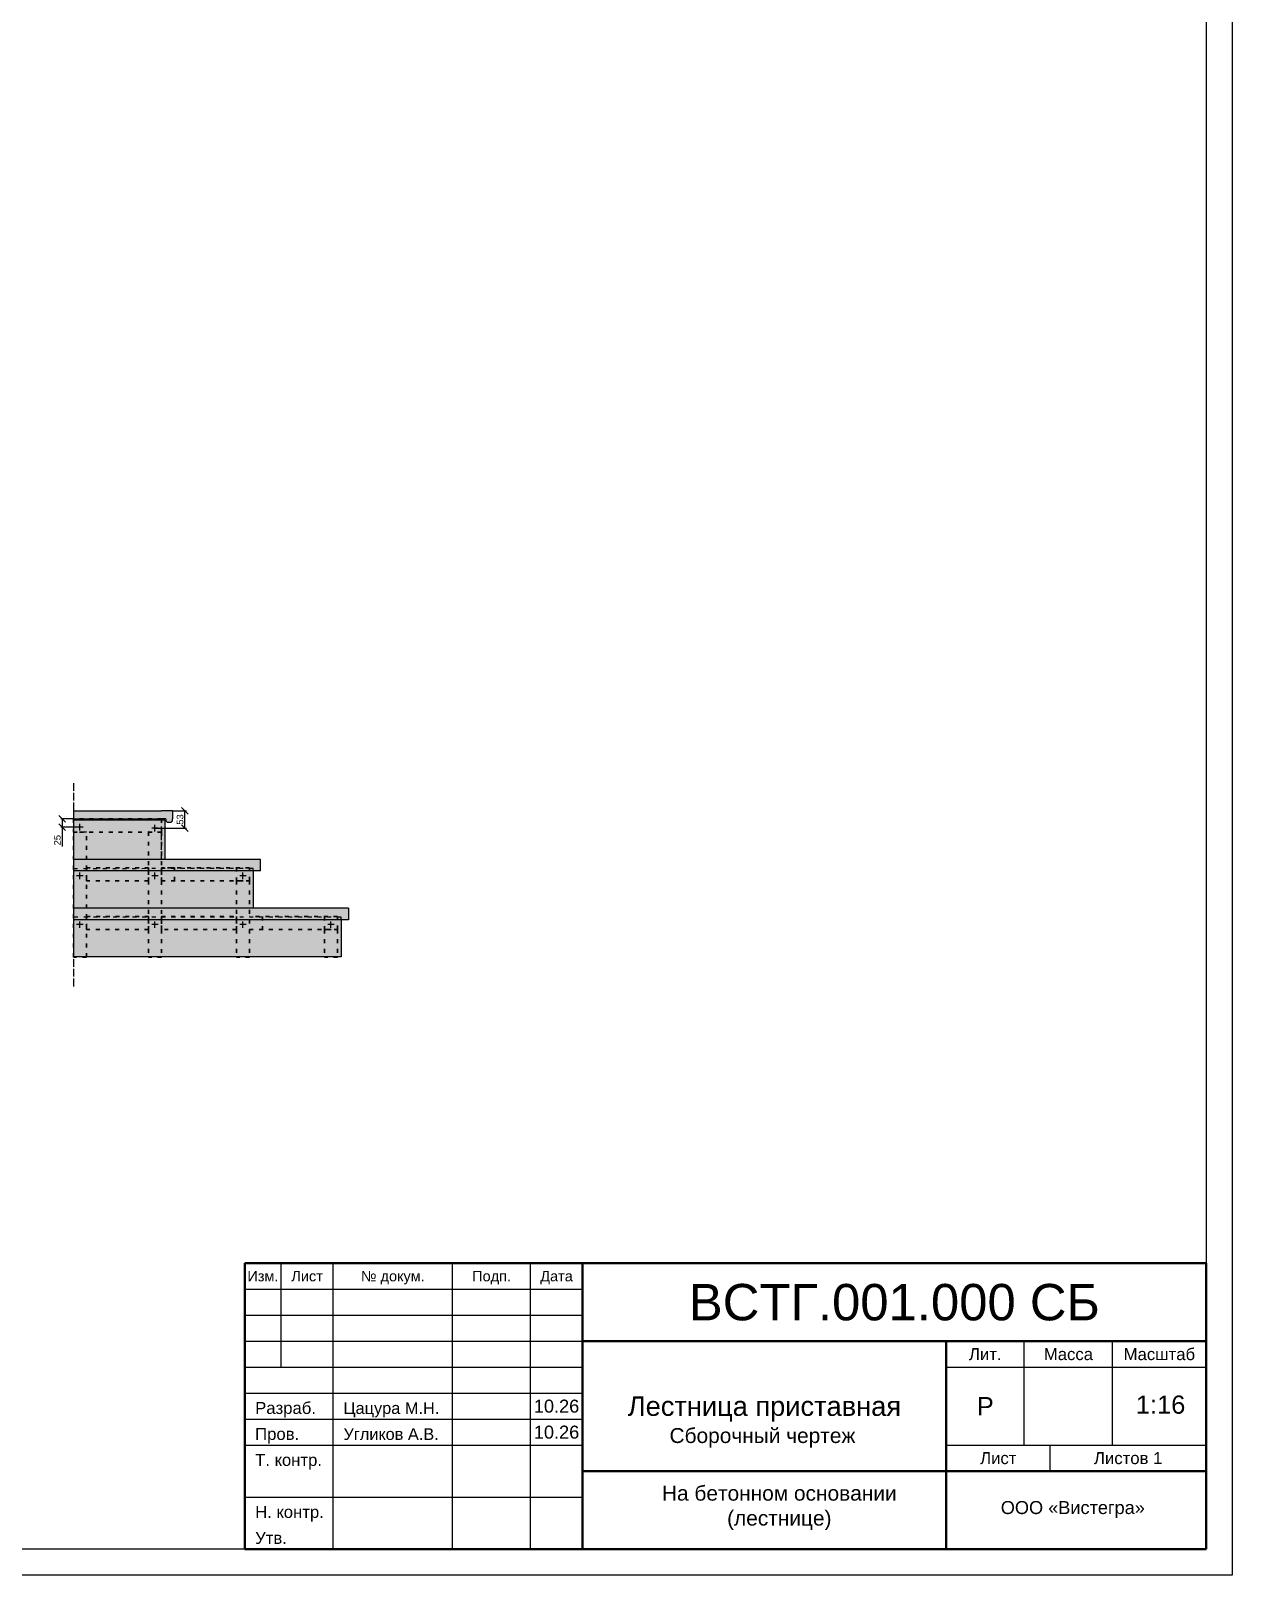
# Model space of a CAD drawing. Header units: millimetres. Extents: x 0 to 13456, y 0 to 9504.
# Drawn here: x 9758 to 13456, y 0 to 4752 of the extents above; entities that cross this region are included whole.
import ezdxf
from ezdxf.enums import TextEntityAlignment as Align

# ---------------------------------------------------------------- set-up
doc = ezdxf.new("R2010")
doc.units = ezdxf.units.MM
doc.linetypes.add('ACAD_ISO03W100', pattern=[30, 12, -18])
doc.linetypes.add('ACAD_ISO04W100', pattern=[30, 24, -3, 0, -3])
for name, color, linetype in [('Доска МПК 11х145х3000', 32, 'Continuous'), ('Доска невидимый', 32, 'ACAD_ISO03W100'), ('Заливка ступени', 52, 'Continuous'), ('Оси', 120, 'ACAD_ISO04W100'), ('Рамка', 7, 'Continuous')]:
    doc.layers.add(name, color=color, linetype=linetype)
for name, color, linetype, lineweight in [('Профиль 40x40', 220, 'Continuous', 35), ('Размеры', 150, 'Continuous', 0), ('Стойки 40x40', 7, 'Continuous', 35), ('Ступень СМ305', 52, 'Continuous', 30), ('Точки крепления', 12, 'Continuous', 25)]:
    doc.layers.add(name, color=color, linetype=linetype, lineweight=lineweight)
doc.styles.get("Standard").update_dxf_attribs({"font": 'arial.ttf'})
doc.dimstyles.new('Копия Аннотативный', dxfattribs={"dimscale": 0, "dimtxt": 20.5, "dimasz": 20.5, "dimexe": 4.25, "dimexo": 0.625, "dimgap": 4.625, "dimtad": 1, "dimtxsty": 'Standard', "dimblk": 'OBLIQUE', "dimcen": 20.5, "dimclrd": 256, "dimclrt": 256, "dimadec": 0, "dimazin": 0, "dimtfac": 1, "dimtmove": 0, "dimatfit": 3, "dimfxl": 1, "dimtfillclr": 4, "dimarcsym": 0})

# ---------------------------------------------------------------- blocks, each defined once
blk = doc.blocks.new('Носик')
at = {"layer": 'Ступень СМ305'}
for p, q in [((141436.5, 185428.8), (141402.5, 185428.8)), ((141436.5, 185428.8), (141436.5, 185403.8)), ((141416.5, 185403.8), (141402.5, 185403.8)), ((141416.5, 185403.8), (141402.5, 185403.8)), ((141416.5, 185403.8), (141416.5, 185397.8)), ((141416.5, 185397.8), (141420.5, 185393.8)), ((141420.5, 185393.8), (141432.5, 185393.8)), ((141432.5, 185393.8), (141436.5, 185397.8)), ((141436.5, 185397.8), (141436.5, 185403.8))]:
    blk.add_line(p, q, dxfattribs=at)
blk = doc.blocks.new('Точка самореза сверху')
at = {"layer": 'Точки крепления'}
for p, q in [((104446.1, 177081.4), (104426.1, 177081.4)), ((104436.1, 177071.4), (104436.1, 177091.4))]:
    blk.add_line(p, q, dxfattribs=at)
blk = doc.blocks.new('_Oblique')
at = {"color": 0, "linetype": 'ByBlock', "lineweight": -2}
blk.add_line((-0.5, -0.5), (0.5, 0.5), dxfattribs=at)
blk = doc.blocks.new('*D273')
at = {"layer": 'Defpoints', "color": 0, "transparency": 16777216}
for p in [(10193.4, 2351.8), (10232, 2351.8), (10139.4, 2298.8)]:
    blk.add_point(p, dxfattribs=at)
at = {"layer": 'Размеры', "color": 0, "lineweight": -2, "transparency": 16777216}
for p, q in [((10194.1, 2351.8), (10236.3, 2351.8)), ((10140.1, 2298.8), (10236.3, 2298.8))]:
    blk.add_line(p, q, dxfattribs=at)
at = {"layer": 'Размеры', "lineweight": -2, "transparency": 16777216}
blk.add_line((10232, 2298.8), (10232, 2351.8), dxfattribs=at)
at = {"layer": 'Размеры', "lineweight": -2, "transparency": 16777216, "xscale": 20.5, "yscale": 20.5, "zscale": 20.5}
for p, rotation in [((10232, 2351.8), 90), ((10232, 2298.8), 270)]:
    blk.add_blockref('_Oblique', p, dxfattribs=dict(at, rotation=rotation))
at = {"layer": 'Размеры', "transparency": 16777216, "insert": (10216.9, 2325.3), "char_height": 20.5, "attachment_point": 5, "rotation": 90}
blk.add_mtext('53', dxfattribs=at)
blk = doc.blocks.new('*D274')
at = {"layer": 'Defpoints', "color": 0, "transparency": 16777216}
for p in [(9854.2, 2301.8), (9888.4, 2326.8), (9908.4, 2301.8)]:
    blk.add_point(p, dxfattribs=at)
at = {"layer": 'Размеры', "color": 0, "lineweight": -2, "transparency": 16777216}
for p, q in [((9887.8, 2326.8), (9849.9, 2326.8)), ((9907.8, 2301.8), (9849.9, 2301.8))]:
    blk.add_line(p, q, dxfattribs=at)
at = {"layer": 'Размеры', "lineweight": -2, "transparency": 16777216}
for p, q in [((9854.2, 2326.8), (9854.2, 2301.8)), ((9854.2, 2301.8), (9854.2, 2242.1))]:
    blk.add_line(p, q, dxfattribs=at)
at = {"layer": 'Размеры', "lineweight": -2, "transparency": 16777216, "xscale": 20.5, "yscale": 20.5, "zscale": 20.5}
for p, rotation in [((9854.2, 2326.8), 90), ((9854.2, 2301.8), 270)]:
    blk.add_blockref('_Oblique', p, dxfattribs=dict(at, rotation=rotation))
at = {"layer": 'Размеры', "transparency": 16777216, "insert": (9839.1, 2261.7), "char_height": 20.5, "attachment_point": 5, "rotation": 90}
blk.add_mtext('25', dxfattribs=at)

msp = doc.modelspace()

# ---------------------------------------------------------------- hatches: boundary and pattern name
at = {"layer": 'Заливка ступени', "true_color": 0xf8f6b0}
h = msp.add_hatch(color=51, dxfattribs=at)
h.dxf.hatch_style = 1
h.paths.add_polyline_path([(10193.436, 2351.763), (10159.436, 2351.763), (9888.436, 2351.765), (9888.436, 2326.765), (10159.436, 2326.765), (10173.436, 2326.765), (10173.436, 2320.763), (10177.436, 2316.763), (10189.436, 2316.763), (10193.436, 2320.763), (10193.436, 2326.763)])
h.paths.add_polyline_path([(10464.436, 2201.765), (9888.436, 2201.765), (9888.436, 2166.764), (10464.436, 2166.764)])
h.paths.add_polyline_path([(10735.436, 2052.448), (9888.436, 2052.448), (9888.436, 2016.764), (10735.436, 2016.764)])
at = {"layer": 'Заливка ступени', "true_color": 0xfff5e1}
h = msp.add_hatch(color=7, dxfattribs=at)
h.dxf.hatch_style = 1
h.paths.add_polyline_path([(10712.436, 2016.764), (9888.436, 2016.764), (9888.436, 1902.874), (10712.436, 1902.447)])
h.paths.add_polyline_path([(10441.436, 2166.764), (9888.436, 2166.764), (9888.436, 2052.448), (10441.436, 2052.448)])
h.paths.add_polyline_path([(10170.436, 2323.765), (9888.436, 2323.765), (9888.436, 2316.765), (9888.436, 2201.765), (10170.436, 2201.765)])

# ---------------------------------------------------------------- linework, layer by layer
at = {"layer": 'Доска МПК 11х145х3000'}
for p, q in [((9888.436, 2351.765), (9888.436, 1902.874)), ((9888.436, 2323.765), (10170.436, 2323.765)), ((10170.436, 2323.765), (10170.436, 2201.765)), ((10441.436, 2166.764), (10441.436, 2052.448)), ((10712.436, 2016.764), (10712.436, 1902.447)), ((10712.436, 1902.447), (9888.436, 1902.874))]:
    msp.add_line(p, q, dxfattribs=at)
at = {"layer": 'Доска невидимый'}
for p, q in [((10159.436, 2201.765), (10159.436, 2323.765)), ((10441.438, 2174.169), (9888.438, 2173.763)), ((10441.436, 2166.764), (10441.436, 2174.169)), ((10712.436, 2024.446), (9888.436, 2024.446)), ((10712.436, 2016.763), (10712.436, 2024.446))]:
    msp.add_line(p, q, dxfattribs=at)
at = {"layer": 'Оси'}
msp.add_line((9888.436, 2437.511), (9888.436, 1810.672), dxfattribs=at)
at = {"layer": 'Профиль 40x40', "linetype": 'ACAD_ISO03W100', "transparency": 33554508}
for p, q in [((10159.436, 2326.765), (9888.436, 2326.765)), ((9888.436, 2326.765), (9888.436, 2286.617)), ((10159.436, 2286.617), (9888.436, 2286.617)), ((10159.436, 2326.765), (10159.436, 2286.617)), ((10430.436, 2176.764), (10159.436, 2176.764)), ((10159.436, 2136.764), (10430.436, 2136.764)), ((10701.436, 2026.763), (10430.436, 2026.763)), ((10470.436, 2026.763), (10470.436, 1986.763)), ((10430.436, 1986.763), (10701.436, 1986.763))]:
    msp.add_line(p, q, dxfattribs=at)
for points in [[(9928.436, 2176.764), (10119.436, 2176.764), (10119.436, 2136.764), (9928.436, 2136.764)], [(10159.436, 2136.764), (10199.436, 2136.764), (10199.436, 2176.764), (10159.436, 2176.764)], [(10390.436, 2136.764), (10430.436, 2136.764), (10430.436, 2176.764), (10390.436, 2176.764)], [(9928.436, 2026.763), (10119.436, 2026.763), (10119.436, 1986.763), (9928.436, 1986.763)], [(10159.436, 2026.763), (10390.436, 2026.763), (10390.436, 1986.763), (10159.436, 1986.763)], [(10661.436, 1986.763), (10701.436, 1986.763), (10701.436, 2026.763), (10661.436, 2026.763)]]:
    msp.add_lwpolyline(points, close=True, dxfattribs=at)
at = {"layer": 'Рамка'}
for p, q in [((13456, 9504), (13456, 0)), ((13376, 9424), (13376, 80)), ((13376, 80), (320, 80)), ((13456, 0), (0, 0))]:
    msp.add_line(p, q, dxfattribs=at)
at = {"layer": 'Рамка', "lineweight": 50}
for p, q in [((10416, 960), (13376, 960)), ((10416, 80), (10416, 960)), ((11456, 80), (11456, 960)), ((13376, 80), (13376, 960)), ((11456, 720), (13376, 720)), ((12576, 80), (12576, 720)), ((11456, 320), (13376, 320)), ((10416, 80), (13376, 80))]:
    msp.add_line(p, q, dxfattribs=at)
at = {"layer": 'Рамка', "lineweight": 25}
for p, q in [((10528, 640), (10528, 960)), ((10688, 80), (10688, 960)), ((11056, 80), (11056, 960)), ((11296, 80), (11296, 960)), ((10416, 880), (11456, 880)), ((10416, 800), (11456, 800)), ((10416, 720), (11456, 720)), ((12816, 400), (12816, 720)), ((13088, 400), (13088, 720)), ((10416, 640), (11456, 640)), ((12576, 640), (13376, 640)), ((10416, 560), (11456, 560)), ((10416, 480), (11456, 480)), ((10416, 400), (11456, 400)), ((12576, 400), (13376, 400)), ((12896, 320), (12896, 400)), ((10416, 240), (11456, 240))]:
    msp.add_line(p, q, dxfattribs=at)
at = {"layer": 'Стойки 40x40', "linetype": 'ACAD_ISO03W100', "transparency": 33554559}
for p, q in [((9888.436, 2286.617), (9928.436, 2286.765)), ((9888.436, 1901.829), (9888.436, 2286.617)), ((9928.436, 1901.829), (9928.436, 2286.765)), ((10119.436, 2286.765), (10159.436, 2286.617)), ((10119.436, 2286.765), (10119.436, 1901.829)), ((10159.436, 2286.617), (10159.436, 1901.829)), ((10390.436, 2136.764), (10390.436, 1901.829)), ((10430.436, 2136.764), (10430.436, 1901.829)), ((10661.436, 1986.763), (10661.436, 1901.829)), ((10701.436, 1986.763), (10701.436, 1901.829)), ((9928.436, 1901.829), (9888.436, 1901.829)), ((10159.436, 1901.829), (10119.436, 1901.829)), ((10430.436, 1901.829), (10390.436, 1901.829)), ((10701.436, 1901.829), (10661.436, 1901.829))]:
    msp.add_line(p, q, dxfattribs=at)
at = {"layer": 'Ступень СМ305'}
for p, q in [((9888.436, 2351.765), (9888.436, 2316.765)), ((9888.436, 2351.765), (10159.436, 2351.763)), ((9888.436, 2326.765), (10159.436, 2326.765)), ((10464.436, 2201.765), (9888.436, 2201.765)), ((9888.436, 2201.765), (9888.436, 2166.764)), ((10464.436, 2166.764), (10464.436, 2201.765)), ((10464.436, 2166.764), (9888.436, 2166.764)), ((10735.436, 2052.448), (9888.436, 2052.448)), ((10735.436, 2052.448), (10735.436, 2016.764)), ((10735.436, 2016.764), (9888.436, 2016.764))]:
    msp.add_line(p, q, dxfattribs=at)

# ---------------------------------------------------------------- block references
msp.add_blockref('Носик', (-131243.044, -183076.999), dxfattribs=at)
at = {"layer": 'Точки крепления'}
for p in [(-94527.639, -174779.667), (-94296.639, -174782.667), (-94527.639, -174929.668), (-94296.639, -174929.668), (-94025.639, -174929.668), (-94527.639, -175079.669), (-94296.639, -175079.669), (-94025.639, -175079.669), (-93754.639, -175079.669)]:
    msp.add_blockref('Точка самореза сверху', p, dxfattribs=at)

# ---------------------------------------------------------------- texts
at = {"layer": 'Рамка'}
for s, height, p in [('Изм.', 32, (10472, 920)), ('Лист', 32, (10608, 920)), ('№ докум.', 32, (10872, 920)), ('Подп.', 32, (11176, 920)), ('Дата', 32, (11376, 920)), ('ВСТГ.001.000 СБ', 112, (12416, 840)), ('Лит.', 36.8, (12696, 680)), ('Масса', 36.8, (12952, 680)), ('Масштаб', 36.8, (13232, 680)), ('10.26', 40, (11376, 520)), ('Лестница приставная', 60, (12016, 520)), ('Р', 56, (12696, 520)), ('1:16', 56, (13235.746, 524.687)), ('10.26', 40, (11376, 440)), ('Лист', 36.8, (12736, 360)), ('Листов 1', 36.8, (13136, 360)), ('ООО «Вистегра»', 40, (12965.523, 207.93))]:
    msp.add_text(s, height=height, dxfattribs=at).set_placement(p, align=Align.MIDDLE_CENTER)
for s, height, p in [('Разраб.', 36.8, (10448, 496)), ('Цацура М.Н.', 36, (10720, 496)), ('Пров.', 36.8, (10448, 416)), ('Угликов А.В.', 36, (10720, 416)), ('Т. контр.', 36.8, (10448, 336)), ('Н. контр.', 36.8, (10448, 176)), ('Утв.', 36.8, (10448, 96))]:
    msp.add_text(s, height=height, dxfattribs=at).set_placement(p)
at = {"layer": 'Рамка', "char_height": 46, "attachment_point": 1}
for s, insert, width in [('Сборочный чертеж', (11723.769, 452.518), 727.90068), ('\\pxqc;На бетонном основании (лестнице)', (11683.599, 275.149), 756.41859)]:
    msp.add_mtext(s, dxfattribs=dict(at, insert=insert, width=width))

# ---------------------------------------------------------------- dimensions: what is measured, and where the dimension line sits
at = {"layer": 'Размеры'}
for base, p1, p2, picture, middle in [((9854.157, 2301.765), (9888.436, 2326.765), (9908.436, 2301.765), '*D274', (9839.065, 2261.705)), ((10232.045, 2351.763), (10139.436, 2298.765), (10193.436, 2351.763), '*D273', (10216.947, 2325.264))]:
    dim = msp.add_linear_dim(base=base, p1=p1, p2=p2, angle=90, dimstyle='Копия Аннотативный', dxfattribs=at)
    dim.commit()
    dim.dimension.update_dxf_attribs({"geometry": picture, "text_midpoint": middle})

doc.saveas('drawing.dxf')
